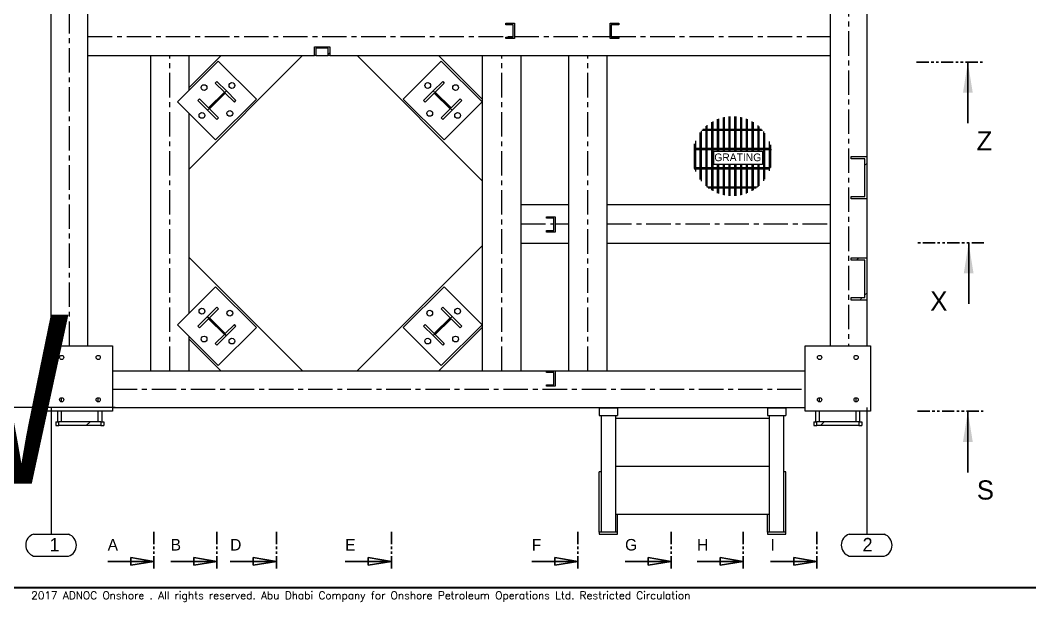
# Model space of a CAD drawing. Header units: millimetres. Extents: x 0 to 16187, y -20471 to 6290.
# Drawn here: x 10849 to 11374, y 5088 to 5391 of the extents above; entities that cross this region are included whole.
import ezdxf
from ezdxf.enums import TextEntityAlignment as Align

# ---------------------------------------------------------------- set-up
doc = ezdxf.new("R2018")
doc.units = ezdxf.units.MM
doc.linetypes.add('CENTERX2', pattern=[20.32, 12.7, -2.54, 2.54, -2.54])
doc.linetypes.add('PHANTOM', pattern=[12.7, 6.35, -1.27, 1.27, -1.27, 1.27, -1.27])
doc.layers.add('BORDER1', color=3, linetype='Continuous')
doc.layers.add('BORDER2', color=7, linetype='Continuous')
doc.styles.add('ROMANC', font='ROMANC', dxfattribs={"height": 5})
doc.styles.add('ROMAND-1', font='ic-romand.shx')
doc.styles.add('ROMANS', font='ROMANS.shx', dxfattribs={"width": 0.8})
doc.styles.add('ROMANT', font='ROMANT', dxfattribs={"height": 4})
pattern_1 = [(135, (9158.65, 1995.406), (-11.22532, -11.22532), [])]
pattern_2 = [(45, (9158.65, 1995.406), (-11.22532, 11.22532), [])]

# ---------------------------------------------------------------- blocks, each defined once
blk = doc.blocks.new('*U609')
at = {"layer": 'BORDER1', "color": 154, "true_color": 0x1859a9, "const_width": 1}
blk.add_lwpolyline([(1.81, 811), (1144, 811), (1144, 0), (0, 0), (0, 811)], close=True, dxfattribs=at)
at = {"layer": 'BORDER2', "color": 154, "true_color": 0x1859a9, "style": 'ROMANS'}
blk.add_text('2017 ADNOC Onshore . All rights reserved. Abu Dhabi Company for Onshore Petroleum Operations Ltd. Restricted Circulation', height=4, dxfattribs=at).set_placement((489.5, -2), align=Align.TOP_CENTER)
at = {"layer": 'BORDER2', "flags": 8}
for tag, height, style, p in [('REV-A', 3.24, 'ROMANS', (986.93, 140.25)), ('RE-A', 8.06, 'ROMANT', (1084.63, 7.17))]:
    blk.add_attdef(tag, text='', height=height, dxfattribs=dict(at, style=style)).set_placement(p, align=Align.CENTER)
at = {"layer": 'BORDER2', "style": 'ROMANS', "width": 3.830216}
blk.add_attdef('DATE-A', text='', height=3.24, dxfattribs=at).set_placement((995.51, 140.25), (1008.51, 140.25), align=Align.FIT)
at = {"layer": 'BORDER2'}
for tag, height, style, p in [('DRN-A', 3.24, 'ROMANS', (1018.38, 140.25)), ('CHD-A', 3.24, 'ROMANS', (1032.35, 140.25)), ('APD-A', 3.24, 'ROMANS', (1046.64, 140.25)), ('CONS_CONT_VEND', 4.2, 'ROMANC', (1061.39, 72.83))]:
    blk.add_attdef(tag, text='', height=height, dxfattribs=dict(at, style=style)).set_placement(p, align=Align.CENTER)
at = {"layer": 'BORDER2', "style": 'ROMANS', "width": 0.8}
for tag, p, height in [('1:X', (997.23, 122.55), 3.5), ('LOC', (1042.74, 122.55), 3.5), ('PROJ_NO', (1118.64, 122.55), 3.5), ('CONS_DRG_NO', (1011, 63), 3)]:
    blk.add_attdef(tag, p, '', height=height, dxfattribs=at)
at = {"layer": 'BORDER2', "lineweight": 30, "width": 0.8, "flags": 104}
blk.add_attdef('COMMENTS-A', text='', height=2.2, dxfattribs=at).set_placement((1055.21, 142.07), align=Align.MIDDLE_LEFT)
at = {"layer": 'BORDER2', "style": 'ROMANS', "width": 0.8}
for tag, p in [('PROJECT_TITLE_1', (1061.07, 55.35)), ('PROJECT_TITLE_2', (1061.07, 49.3))]:
    blk.add_attdef(tag, text='', height=3.5, dxfattribs=at).set_placement(p, align=Align.MIDDLE)
at = {"layer": 'BORDER2', "style": 'ROMANT', "width": 0.8}
for tag, p in [('DRG_TITLE_1', (1061.07, 36.31)), ('DRG_TITLE_2', (1061.07, 28.31)), ('DRG_TITLE_3', (1061.07, 20.31))]:
    blk.add_attdef(tag, text='', height=5, dxfattribs=at).set_placement(p, align=Align.CENTER)
at = {"layer": 'BORDER2', "style": 'ROMANT'}
for tag, p in [('AR', (995, 7.17)), ('PA', (1011.74, 7.17)), ('DC', (1028.45, 7.17)), ('TS', (1120.84, 7.17))]:
    blk.add_attdef(tag, p, '', height=8.06, dxfattribs=at)
for tag, p in [('SRNO', (1074.7, 7.17)), ('SH', (1115.8, 7.18))]:
    blk.add_attdef(tag, text='', height=8.06, dxfattribs=at).set_placement(p, align=Align.RIGHT)
at = {"layer": 'BORDER2', "style": 'ROMANS', "flags": 2}
blk.add_attdef('TB_VERSION', text='', height=2, dxfattribs=at).set_placement((1, -1), align=Align.TOP_LEFT)
blk = doc.blocks.new('_Closed')
at = {"color": 0, "linetype": 'ByBlock', "lineweight": -2}
for p, q in [((-1, 0.166667), (0, 0)), ((-1, 0.166667), (-1, -0.166667)), ((0, 0), (-1, -0.166667)), ((0, 0), (-1, 0))]:
    blk.add_line(p, q, dxfattribs=at)
blk = doc.blocks.new('A$7E931815294F9')
at = {"color": 1}
blk.add_line((13.2, 77.36), (13.2, 11.43), dxfattribs=at)
at = {"color": 1, "ltscale": 0.2}
blk.add_line((4.15, 11.48), (22.25, 11.39), dxfattribs=at)
at = {"color": 1, "linetype": 'Continuous', "lineweight": 25}
blk.add_line((4.14, 0.09), (22.29, 0.01), dxfattribs=at)
at = {"color": 1, "ltscale": 0.2}
for centre, radius, start, end in [((5.98, 5.79), 5.98, 107.869, 252.0246), ((20.4, 5.69), 5.99, 287.9651, 71.9697)]:
    blk.add_arc(centre, radius, start, end, dxfattribs=at)
at = {"color": 1, "linetype": 'Continuous', "lineweight": 25}
blk.add_text('1', height=7, rotation=359.9537, dxfattribs=at).set_placement((12.44, 2.5))
blk = doc.blocks.new('A$7E9318152A351E9')
at = {"color": 1}
blk.add_line((13.2, 77.36), (13.2, 11.43), dxfattribs=at)
at = {"color": 1, "ltscale": 0.2}
blk.add_line((4.15, 11.48), (22.25, 11.39), dxfattribs=at)
at = {"color": 1, "linetype": 'Continuous', "lineweight": 25}
blk.add_line((4.14, 0.09), (22.29, 0.01), dxfattribs=at)
at = {"color": 1, "ltscale": 0.2}
for centre, radius, start, end in [((5.98, 5.79), 5.98, 107.869, 252.0246), ((20.4, 5.69), 5.99, 287.9651, 71.9697)]:
    blk.add_arc(centre, radius, start, end, dxfattribs=at)
at = {"color": 1, "linetype": 'Continuous', "lineweight": 25}
blk.add_text('2', height=7, rotation=359.9537, dxfattribs=at).set_placement((11.06, 2.5))
blk = doc.blocks.new('A$7E931B162A31DD')
at = {"color": 1, "ltscale": 0.2}
blk.add_line((4.15, 11.48), (22.25, 11.39), dxfattribs=at)
at = {"color": 1}
blk.add_line((131.63, 5.69), (26.39, 5.69), dxfattribs=at)
at = {"color": 1, "linetype": 'Continuous', "lineweight": 25}
blk.add_line((4.14, 0.09), (22.29, 0.01), dxfattribs=at)
at = {"color": 1, "ltscale": 0.2}
for centre, radius, start, end in [((5.98, 5.79), 5.98, 107.869, 252.0246), ((20.4, 5.69), 5.99, 287.9651, 71.9697)]:
    blk.add_arc(centre, radius, start, end, dxfattribs=at)
at = {"color": 1, "linetype": 'Continuous', "lineweight": 25}
blk.add_text('A', height=7, rotation=359.9537, dxfattribs=at).set_placement((10.1, 2.5))
blk = doc.blocks.new('A$7E931B17221C3')
for p, q in [((9, 38.42), (9, 2.96)), ((9.6, 38.76), (9.6, 2.61)), ((12, 39.91), (12, 23.32)), ((12.6, 40.14), (12.6, 23.32)), ((15, 40.86), (15, 23.32)), ((15.6, 40.99), (15.6, 23.32)), ((18, 41.33), (18, 23.32)), ((18.6, 41.38), (18.6, 23.32)), ((21, 41.37), (21, 23.32)), ((21.6, 41.32), (21.6, 23.32)), ((24, 40.96), (24, 23.32)), ((24.6, 40.82), (24.6, 23.32)), ((27, 40.09), (27, 23.32)), ((27.6, 39.85), (27.6, 23.32)), ((30, 38.68), (30, 23.32)), ((30.6, 38.32), (30.6, 23.32)), ((3, 32.92), (3, 8.46)), ((3.6, 33.7), (3.6, 7.68)), ((3.98, 34.15), (35.47, 34.15)), ((4.51, 34.75), (34.94, 34.75)), ((6, 36.21), (6, 5.17)), ((6.6, 36.72), (6.6, 4.66)), ((33, 36.59), (33, 23.32)), ((33.6, 36.07), (33.6, 23.32)), ((36, 33.51), (36, 7.87)), ((36.6, 32.71), (36.6, 8.67)), ((0, 27.03), (0, 14.34)), ((0.6, 28.66), (0.6, 12.72)), ((39, 28.28), (39, 13.09)), ((39.6, 26.53), (39.6, 14.84)), ((0, 24.75), (40.04, 24.75)), ((0, 24.15), (40.15, 24.15)), ((12, 16.28), (12, 1.46)), ((12.6, 16.28), (12.6, 1.23)), ((15, 16.28), (15, 0.52)), ((15.6, 16.28), (15.6, 0.38)), ((18, 16.28), (18, 0.04)), ((18.6, 16.28), (18.6, 0)), ((21, 16.28), (21, 0.01)), ((21.6, 16.28), (21.6, 0.05)), ((24, 16.28), (24, 0.42)), ((24.6, 16.28), (24.6, 0.55)), ((27, 16.28), (27, 1.29)), ((27.6, 16.28), (27.6, 1.53)), ((30, 16.28), (30, 2.7)), ((30.6, 16.28), (30.6, 3.05)), ((33, 16.28), (33, 4.78)), ((33.6, 16.28), (33.6, 5.3)), ((0, 14.75), (39.57, 14.75)), ((0.06, 14.15), (39.38, 14.15)), ((6.48, 4.75), (32.96, 4.75)), ((7.24, 4.15), (32.21, 4.15))]:
    blk.add_line(p, q)
blk.add_lwpolyline([(10.27, 23.32), (35.57, 23.32), (35.57, 16.28), (10.27, 16.28)], close=True)
at = {"color": 2, "style": 'ROMAND-1'}
blk.add_text('GRATING', height=4, dxfattribs=at).set_placement((10.45, 18.07))

msp = doc.modelspace()

# ---------------------------------------------------------------- hatches: boundary and pattern name
at = {"linetype": 'Continuous', "lineweight": 18}
h = msp.add_hatch(dxfattribs=at)
h.set_pattern_fill('ANSI31', scale=5, style=0)
h.set_pattern_definition(pattern_2)
h.paths.add_polyline_path([(11156.08437, 5389.14435), (11156.08437, 5381.14435), (11160.58437, 5381.14435), (11160.58437, 5381.94435), (11156.68437, 5381.94435), (11156.68437, 5388.34435), (11160.58437, 5388.34435), (11160.58437, 5389.14435)], flags=0)
h = msp.add_hatch(dxfattribs=at)
h.set_pattern_fill('ANSI31', scale=5, style=0)
h.set_pattern_definition(pattern_2)
h.paths.add_polyline_path([(11010.38437, 5376.74435), (11002.38437, 5376.74435), (11002.38437, 5372.24435), (11003.18437, 5372.24435), (11003.18437, 5376.14435), (11009.58437, 5376.14435), (11009.58437, 5372.24435), (11010.38437, 5372.24435)], flags=0)
h = msp.add_hatch(dxfattribs=at)
h.set_pattern_fill('ANSI31', scale=5, angle=90, style=0)
h.set_pattern_definition(pattern_1)
h.paths.add_polyline_path([(10950.86087, 5357.97029), (10955.56313, 5353.26803), (10947.36069, 5345.06559), (10942.65843, 5349.76785), (10941.8099, 5348.91932), (10946.75965, 5343.96957), (10956.65914, 5353.86907), (10951.70939, 5358.81881)], flags=0)
h = msp.add_hatch(dxfattribs=at)
h.set_pattern_fill('ANSI31', scale=5, style=0)
h.set_pattern_definition(pattern_2)
h.paths.add_polyline_path([(11074.00909, 5343.96957), (11064.1096, 5353.86907), (11059.15985, 5348.91932), (11060.00838, 5348.07079), (11064.71064, 5352.77305), (11072.91308, 5344.57061), (11068.21082, 5339.86835), (11069.05934, 5339.01982)], flags=0)
h = msp.add_hatch(dxfattribs=at)
h.set_pattern_fill('ANSI31', scale=5, style=0)
h.set_pattern_definition(pattern_2)
h.paths.add_polyline_path([(11289.48437, 5297.74435), (11289.48437, 5319.74435), (11281.48437, 5319.74435), (11281.48437, 5318.49435), (11288.58437, 5318.49435), (11288.58437, 5298.99435), (11281.48437, 5298.99435), (11281.48437, 5297.74435)], flags=0)
h = msp.add_hatch(dxfattribs=at)
h.set_pattern_fill('ANSI31', scale=5, style=0)
h.set_pattern_definition(pattern_2)
h.paths.add_polyline_path([(11127.48437, 5280.44435), (11127.48437, 5288.44435), (11122.98437, 5288.44435), (11122.98437, 5287.64435), (11126.88437, 5287.64435), (11126.88437, 5281.24435), (11122.98437, 5281.24435), (11122.98437, 5280.44435)], flags=0)
h = msp.add_hatch(dxfattribs=at)
h.set_pattern_fill('ANSI31', scale=5, style=0)
h.set_pattern_definition(pattern_2)
h.paths.add_polyline_path([(11289.48437, 5245.14435), (11289.48437, 5267.14435), (11281.48437, 5267.14435), (11281.48437, 5265.89435), (11288.58437, 5265.89435), (11288.58437, 5246.39435), (11281.48437, 5246.39435), (11281.48437, 5245.14435)], flags=0)
h = msp.add_hatch(dxfattribs=at)
h.set_pattern_fill('ANSI31', scale=5, style=0)
h.set_pattern_definition(pattern_2)
h.paths.add_polyline_path([(10946.75965, 5236.51912), (10956.65914, 5226.61962), (10961.60889, 5231.56937), (10960.76036, 5232.4179), (10956.0581, 5227.71564), (10947.85566, 5235.91808), (10952.55792, 5240.62034), (10951.70939, 5241.46887)], flags=0)
h = msp.add_hatch(dxfattribs=at)
h.set_pattern_fill('ANSI31', scale=5, angle=90, style=0)
h.set_pattern_definition(pattern_1)
h.paths.add_polyline_path([(10942.65843, 5230.72084), (10947.36069, 5235.4231), (10955.56313, 5227.22066), (10950.86087, 5222.5184), (10951.70939, 5221.66988), (10956.65914, 5226.61962), (10946.75965, 5236.51912), (10941.8099, 5231.56937)], flags=0)
h = msp.add_hatch(dxfattribs=at)
h.set_pattern_fill('ANSI31', scale=5, angle=90, style=0)
h.set_pattern_definition(pattern_1)
h.paths.add_polyline_path([(11069.90787, 5222.5184), (11065.20561, 5227.22066), (11073.40805, 5235.4231), (11078.11031, 5230.72084), (11078.95884, 5231.56937), (11074.00909, 5236.51912), (11064.1096, 5226.61962), (11069.05934, 5221.66988)], flags=0)
h = msp.add_hatch(dxfattribs=at)
h.set_pattern_fill('ANSI31', scale=5, style=0)
h.set_pattern_definition(pattern_2)
h.paths.add_polyline_path([(10869.53073, 5181.81435), (10869.53073, 5179.81435), (10891.43801, 5179.81435), (10891.43801, 5181.81435)], flags=0)
h = msp.add_hatch(dxfattribs=at)
h.set_pattern_fill('ANSI31', scale=5, style=0)
h.set_pattern_definition(pattern_2)
h.paths.add_polyline_path([(11263.53073, 5181.81435), (11263.53073, 5179.81435), (11285.43801, 5179.81435), (11285.43801, 5181.81435)], flags=0)

# ---------------------------------------------------------------- linework, layer by layer
at = {"color": 7, "linetype": 'Continuous', "lineweight": 25}
for p, q in [((10865.48437, 5221.24435), (10865.48437, 5405.24435)), ((10884.52437, 5221.24435), (10884.52437, 5405.24435)), ((11270.44437, 5405.24435), (11270.44437, 5221.24435)), ((11289.48437, 5405.24435), (11289.48437, 5319.74435)), ((10884.52437, 5382.24435), (10884.52437, 5392.24435)), ((11270.44437, 5392.24435), (11270.44437, 5382.24435)), ((11101.88437, 5389.14435), (11106.38437, 5389.14435)), ((11101.88437, 5388.34435), (11101.88437, 5389.14435)), ((11105.78437, 5388.34435), (11101.88437, 5388.34435)), ((11105.78437, 5381.94435), (11105.78437, 5388.34435)), ((11106.38437, 5389.14435), (11106.38437, 5381.14435)), ((11156.08437, 5389.14435), (11160.58437, 5389.14435)), ((11156.08437, 5381.14435), (11156.08437, 5389.14435)), ((11156.68437, 5388.34435), (11156.68437, 5381.94435)), ((11160.58437, 5388.34435), (11156.68437, 5388.34435)), ((11160.58437, 5389.14435), (11160.58437, 5388.34435)), ((10884.52437, 5372.24435), (10884.52437, 5382.24435)), ((11101.88437, 5381.14435), (11101.88437, 5381.94435)), ((11101.88437, 5381.94435), (11105.78437, 5381.94435)), ((11106.38437, 5381.14435), (11101.88437, 5381.14435)), ((11160.58437, 5381.14435), (11156.08437, 5381.14435)), ((11156.68437, 5381.94435), (11160.58437, 5381.94435)), ((11160.58437, 5381.94435), (11160.58437, 5381.14435)), ((11270.44437, 5382.24435), (11270.44437, 5372.24435)), ((11002.38437, 5376.74435), (11010.38437, 5376.74435)), ((11002.38437, 5372.24435), (11002.38437, 5376.74435)), ((11009.58437, 5376.14435), (11003.18437, 5376.14435)), ((11003.18437, 5376.14435), (11003.18437, 5372.24435)), ((11009.58437, 5372.24435), (11009.58437, 5376.14435)), ((11010.38437, 5376.74435), (11010.38437, 5372.24435)), ((10884.52437, 5372.24435), (11002.38437, 5372.24435)), ((10917.28437, 5372.24435), (10927.28437, 5372.24435)), ((10917.28437, 5208.28435), (10917.28437, 5372.24435)), ((10927.28437, 5372.24435), (10937.28437, 5372.24435)), ((10952.4165, 5369.42542), (10931.2033, 5348.21221)), ((10937.28437, 5355.7075), (10953.82122, 5372.24435)), ((10937.28437, 5313.28109), (10996.24762, 5372.24435)), ((10937.28437, 5354.29328), (10937.28437, 5372.24435)), ((10972.21549, 5349.62643), (10952.4165, 5369.42542)), ((10953.82122, 5372.24435), (10996.24762, 5372.24435)), ((11003.18437, 5372.24435), (11002.38437, 5372.24435)), ((11003.18437, 5372.24435), (11009.58437, 5372.24435)), ((11010.38437, 5372.24435), (11009.58437, 5372.24435)), ((11010.38437, 5372.24435), (11270.44437, 5372.24435)), ((11024.52111, 5372.24435), (11089.78437, 5306.98109)), ((11024.52111, 5372.24435), (11066.94752, 5372.24435)), ((11068.35224, 5369.42542), (11048.55325, 5349.62643)), ((11066.94752, 5372.24435), (11089.78437, 5349.4075)), ((11089.56544, 5348.21221), (11068.35224, 5369.42542)), ((11089.78437, 5208.28435), (11089.78437, 5372.24435)), ((11089.78437, 5372.24435), (11099.78437, 5372.24435)), ((11099.78437, 5372.24435), (11109.78437, 5372.24435)), ((11109.78437, 5208.28435), (11109.78437, 5372.24435)), ((11134.58437, 5208.28435), (11134.58437, 5372.24435)), ((11134.58437, 5372.24435), (11144.58437, 5372.24435)), ((11144.58437, 5372.24435), (11154.58437, 5372.24435)), ((11154.58437, 5208.28435), (11154.58437, 5372.24435)), ((10950.86087, 5357.97029), (10951.70939, 5358.81881)), ((10951.70939, 5358.81881), (10956.65914, 5353.86907)), ((11064.1096, 5353.86907), (11069.05934, 5358.81881)), ((11069.05934, 5358.81881), (11069.90787, 5357.97029)), ((10937.28437, 5354.29328), (10937.28437, 5355.7075)), ((10956.65914, 5353.86907), (10946.75965, 5343.96957)), ((10955.56313, 5353.26803), (10950.86087, 5357.97029)), ((10961.60889, 5348.91932), (10956.65914, 5353.86907)), ((11064.1096, 5353.86907), (11059.15985, 5348.91932)), ((11074.00909, 5343.96957), (11064.1096, 5353.86907)), ((11069.90787, 5357.97029), (11065.20561, 5353.26803)), ((10931.2033, 5348.21221), (10951.00229, 5328.41322)), ((10941.8099, 5348.91932), (10942.65843, 5349.76785)), ((10946.75965, 5343.96957), (10941.8099, 5348.91932)), ((10942.65843, 5349.76785), (10947.36069, 5345.06559)), ((10947.36069, 5345.06559), (10955.56313, 5353.26803)), ((10947.85566, 5344.57061), (10956.0581, 5352.77305)), ((10951.00229, 5328.41322), (10972.21549, 5349.62643)), ((10956.0581, 5352.77305), (10960.76036, 5348.07079)), ((10960.76036, 5348.07079), (10961.60889, 5348.91932)), ((11048.55325, 5349.62643), (11069.76645, 5328.41322)), ((11059.15985, 5348.91932), (11060.00838, 5348.07079)), ((11060.00838, 5348.07079), (11064.71064, 5352.77305)), ((11064.71064, 5352.77305), (11072.91308, 5344.57061)), ((11065.20561, 5353.26803), (11073.40805, 5345.06559)), ((11069.76645, 5328.41322), (11089.56544, 5348.21221)), ((11073.40805, 5345.06559), (11078.11031, 5349.76785)), ((11078.95884, 5348.91932), (11074.00909, 5343.96957)), ((11078.11031, 5349.76785), (11078.95884, 5348.91932)), ((11089.78437, 5306.98109), (11089.78437, 5349.4075)), ((10946.75965, 5343.96957), (10951.70939, 5339.01982)), ((10952.55792, 5339.86835), (10947.85566, 5344.57061)), ((11072.91308, 5344.57061), (11068.21082, 5339.86835)), ((11069.05934, 5339.01982), (11074.00909, 5343.96957)), ((10937.28437, 5313.28109), (10937.28437, 5342.13114)), ((10937.28437, 5238.35755), (10937.28437, 5342.13114)), ((10951.70939, 5339.01982), (10952.55792, 5339.86835)), ((11068.21082, 5339.86835), (11069.05934, 5339.01982)), ((11281.48437, 5318.49435), (11281.48437, 5319.74435)), ((11281.48437, 5319.74435), (11289.48437, 5319.74435)), ((11288.58437, 5318.49435), (11281.48437, 5318.49435)), ((11288.58437, 5298.99435), (11288.58437, 5318.49435)), ((11289.48437, 5319.74435), (11289.48437, 5297.74435)), ((11281.48437, 5297.74435), (11281.48437, 5298.99435)), ((11281.48437, 5298.99435), (11288.58437, 5298.99435)), ((11289.48437, 5297.74435), (11281.48437, 5297.74435)), ((11289.48437, 5297.74435), (11289.48437, 5267.14435)), ((11109.78437, 5284.74435), (11109.78437, 5294.74435)), ((11109.78437, 5294.74435), (11134.58437, 5294.74435)), ((11134.58437, 5284.74435), (11134.58437, 5294.74435)), ((11154.58437, 5284.74435), (11154.58437, 5294.74435)), ((11154.58437, 5294.74435), (11270.44437, 5294.74435)), ((11270.44437, 5294.74435), (11270.44437, 5284.74435)), ((11122.98437, 5287.64435), (11122.98437, 5288.44435)), ((11122.98437, 5288.44435), (11127.48437, 5288.44435)), ((11126.88437, 5287.64435), (11122.98437, 5287.64435)), ((11126.88437, 5281.24435), (11126.88437, 5287.64435)), ((11127.48437, 5288.44435), (11127.48437, 5280.44435)), ((11109.78437, 5274.74435), (11109.78437, 5284.74435)), ((11122.98437, 5280.44435), (11122.98437, 5281.24435)), ((11122.98437, 5281.24435), (11126.88437, 5281.24435)), ((11127.48437, 5280.44435), (11122.98437, 5280.44435)), ((11127.48437, 5284.74435), (11134.58437, 5284.74435)), ((11134.58437, 5274.74435), (11134.58437, 5284.74435)), ((11154.58437, 5274.74435), (11154.58437, 5284.74435)), ((11270.44437, 5284.74435), (11270.44437, 5274.74435)), ((11109.78437, 5274.74435), (11134.58437, 5274.74435)), ((11154.58437, 5274.74435), (11270.44437, 5274.74435)), ((11089.78437, 5273.5076), (11024.56111, 5208.28435)), ((11089.78437, 5231.08119), (11089.78437, 5273.5076)), ((10937.28437, 5238.35755), (10937.28437, 5267.2076)), ((10996.20762, 5208.28435), (10937.28437, 5267.2076)), ((11281.48437, 5267.14435), (11289.48437, 5267.14435)), ((11281.48437, 5265.89435), (11281.48437, 5267.14435)), ((11288.58437, 5265.89435), (11281.48437, 5265.89435)), ((11288.58437, 5246.39435), (11288.58437, 5265.89435)), ((11289.48437, 5267.14435), (11289.48437, 5245.14435)), ((10951.00229, 5252.07547), (10931.2033, 5232.27648)), ((10972.21549, 5230.86226), (10951.00229, 5252.07547)), ((11069.76645, 5252.07547), (11048.55325, 5230.86226)), ((11089.56544, 5232.27648), (11069.76645, 5252.07547)), ((11281.48437, 5245.14435), (11281.48437, 5246.39435)), ((11281.48437, 5246.39435), (11288.58437, 5246.39435)), ((11289.48437, 5245.14435), (11281.48437, 5245.14435)), ((11289.48437, 5245.14435), (11289.48437, 5221.24435)), ((10951.70939, 5241.46887), (10946.75965, 5236.51912)), ((10947.85566, 5235.91808), (10952.55792, 5240.62034)), ((10952.55792, 5240.62034), (10951.70939, 5241.46887)), ((11069.05934, 5241.46887), (11068.21082, 5240.62034)), ((11068.21082, 5240.62034), (11072.91308, 5235.91808)), ((11074.00909, 5236.51912), (11069.05934, 5241.46887)), ((10941.8099, 5231.56937), (10946.75965, 5236.51912)), ((10947.36069, 5235.4231), (10942.65843, 5230.72084)), ((10946.75965, 5236.51912), (10956.65914, 5226.61962)), ((10955.56313, 5227.22066), (10947.36069, 5235.4231)), ((10956.0581, 5227.71564), (10947.85566, 5235.91808)), ((11064.1096, 5226.61962), (11074.00909, 5236.51912)), ((11072.91308, 5235.91808), (11064.71064, 5227.71564)), ((11073.40805, 5235.4231), (11065.20561, 5227.22066)), ((11078.11031, 5230.72084), (11073.40805, 5235.4231)), ((11074.00909, 5236.51912), (11078.95884, 5231.56937)), ((10931.2033, 5232.27648), (10952.4165, 5211.06327)), ((10942.65843, 5230.72084), (10941.8099, 5231.56937)), ((10952.4165, 5211.06327), (10972.21549, 5230.86226)), ((10960.76036, 5232.4179), (10956.0581, 5227.71564)), ((10956.65914, 5226.61962), (10961.60889, 5231.56937)), ((10961.60889, 5231.56937), (10960.76036, 5232.4179)), ((11048.55325, 5230.86226), (11068.35224, 5211.06327)), ((11060.00838, 5232.4179), (11059.15985, 5231.56937)), ((11059.15985, 5231.56937), (11064.1096, 5226.61962)), ((11064.71064, 5227.71564), (11060.00838, 5232.4179)), ((11089.78437, 5231.08119), (11066.98752, 5208.28435)), ((11068.35224, 5211.06327), (11089.56544, 5232.27648)), ((11078.95884, 5231.56937), (11078.11031, 5230.72084)), ((10937.28437, 5224.78119), (10937.28437, 5226.19541)), ((10937.28437, 5208.28435), (10937.28437, 5226.19541)), ((10953.78122, 5208.28435), (10937.28437, 5224.78119)), ((10950.86087, 5222.5184), (10955.56313, 5227.22066)), ((10951.70939, 5221.66988), (10950.86087, 5222.5184)), ((10956.65914, 5226.61962), (10951.70939, 5221.66988)), ((11069.05934, 5221.66988), (11064.1096, 5226.61962)), ((11065.20561, 5227.22066), (11069.90787, 5222.5184)), ((11069.90787, 5222.5184), (11069.05934, 5221.66988)), ((10863.48437, 5221.24435), (10897.48437, 5221.24435)), ((10863.48437, 5187.24435), (10863.48437, 5221.24435)), ((10897.48437, 5221.24435), (10897.48437, 5187.24435)), ((11257.48437, 5221.24435), (11291.48437, 5221.24435)), ((11257.48437, 5187.24435), (11257.48437, 5221.24435)), ((11291.48437, 5221.24435), (11291.48437, 5187.24435)), ((10897.48437, 5208.28435), (11122.98437, 5208.28435)), ((10917.28437, 5208.28435), (10927.28437, 5208.28435)), ((10927.28437, 5208.28435), (10937.28437, 5208.28435)), ((10953.78122, 5208.28435), (10996.20762, 5208.28435)), ((11024.56111, 5208.28435), (11066.98752, 5208.28435)), ((11089.78437, 5208.28435), (11099.78437, 5208.28435)), ((11099.78437, 5208.28435), (11109.78437, 5208.28435)), ((11122.98437, 5207.48435), (11122.98437, 5208.28435)), ((11122.98437, 5208.28435), (11127.48437, 5208.28435)), ((11126.88437, 5207.48435), (11122.98437, 5207.48435)), ((11126.88437, 5201.08435), (11126.88437, 5207.48435)), ((11127.48437, 5208.28435), (11127.48437, 5200.28435)), ((11127.48437, 5208.28435), (11257.48437, 5208.28435)), ((11134.58437, 5208.28435), (11144.58437, 5208.28435)), ((11144.58437, 5208.28435), (11154.58437, 5208.28435)), ((11122.98437, 5200.28435), (11122.98437, 5201.08435)), ((11122.98437, 5201.08435), (11126.88437, 5201.08435)), ((11127.48437, 5200.28435), (11122.98437, 5200.28435)), ((10870.98437, 5192.14435), (10870.98437, 5194.34435)), ((10889.98437, 5192.14435), (10889.98437, 5194.34435)), ((11264.98437, 5192.14435), (11264.98437, 5194.34435)), ((11283.98437, 5192.14435), (11283.98437, 5194.34435)), ((10897.48437, 5187.24435), (10863.48437, 5187.24435)), ((10868.98437, 5181.81435), (10868.98437, 5187.24435)), ((10870.98437, 5181.81435), (10870.98437, 5187.24435)), ((10889.98437, 5181.81435), (10889.98437, 5187.24435)), ((10891.98437, 5181.81435), (10891.98437, 5187.24435)), ((10897.48437, 5189.24435), (11257.48437, 5189.24435)), ((11150.48437, 5189.10933), (11159.98437, 5189.10933)), ((11150.48437, 5189.10933), (11150.48437, 5185.10933)), ((11158.13437, 5189.24435), (11158.13437, 5189.10933)), ((11158.98437, 5189.24435), (11158.98437, 5189.10933)), ((11159.98437, 5189.10933), (11159.98437, 5185.10933)), ((11237.98437, 5189.10933), (11247.48437, 5189.10933)), ((11237.98437, 5189.10933), (11237.98437, 5185.10933)), ((11238.98437, 5189.10933), (11238.98437, 5189.24435)), ((11239.83437, 5189.10933), (11239.83437, 5189.24435)), ((11247.48437, 5189.10933), (11247.48437, 5185.10933)), ((11291.48437, 5187.24435), (11257.48437, 5187.24435)), ((11262.98437, 5181.81435), (11262.98437, 5187.24435)), ((11264.98437, 5181.81435), (11264.98437, 5187.24435)), ((11283.98437, 5181.81435), (11283.98437, 5187.24435)), ((11285.98437, 5181.81435), (11285.98437, 5187.24435)), ((10867.98437, 5181.81435), (10867.98437, 5179.81435)), ((10867.98437, 5181.81435), (10869.53073, 5181.81435)), ((10891.43801, 5181.81435), (10869.53073, 5181.81435)), ((10869.53073, 5179.81435), (10869.53073, 5181.81435)), ((10891.43801, 5181.81435), (10891.43801, 5179.81435)), ((10891.43801, 5181.81435), (10892.98437, 5181.81435)), ((10892.98437, 5181.81435), (10892.98437, 5179.81435)), ((11150.48437, 5185.10933), (11159.98437, 5185.10933)), ((11151.48437, 5185.10933), (11151.48437, 5124.31435)), ((11158.98437, 5185.10933), (11158.98437, 5124.31435)), ((11158.98437, 5183.66794), (11238.98437, 5183.66794)), ((11237.98437, 5185.10933), (11247.48437, 5185.10933)), ((11238.98437, 5124.31435), (11238.98437, 5185.10933)), ((11246.48437, 5124.31435), (11246.48437, 5185.10933)), ((11261.98437, 5181.81435), (11261.98437, 5179.81435)), ((11261.98437, 5181.81435), (11263.53073, 5181.81435)), ((11285.43801, 5181.81435), (11263.53073, 5181.81435)), ((11263.53073, 5179.81435), (11263.53073, 5181.81435)), ((11285.43801, 5181.81435), (11285.43801, 5179.81435)), ((11285.43801, 5181.81435), (11286.98437, 5181.81435)), ((11286.98437, 5181.81435), (11286.98437, 5179.81435)), ((10867.98437, 5179.81435), (10869.53073, 5179.81435)), ((10891.43801, 5179.81435), (10869.53073, 5179.81435)), ((10891.43801, 5179.81435), (10892.98437, 5179.81435)), ((11261.98437, 5179.81435), (11263.53073, 5179.81435)), ((11285.43801, 5179.81435), (11263.53073, 5179.81435)), ((11285.43801, 5179.81435), (11286.98437, 5179.81435)), ((11150.48437, 5124.31435), (11150.48437, 5155.81435)), ((11151.48437, 5155.81435), (11150.48437, 5155.81435)), ((11158.98437, 5158.66794), (11238.98437, 5158.66794)), ((11247.48437, 5155.81435), (11246.48437, 5155.81435)), ((11247.48437, 5124.31435), (11247.48437, 5155.81435)), ((11158.98437, 5133.66794), (11238.98437, 5133.66794)), ((11159.98437, 5124.31435), (11159.98437, 5133.66794)), ((11237.98437, 5124.31435), (11237.98437, 5133.66794)), ((11150.48437, 5124.31435), (11150.48437, 5123.31435)), ((11159.98437, 5124.31435), (11150.48437, 5124.31435)), ((11150.48437, 5123.31435), (11159.98437, 5123.31435)), ((11159.98437, 5123.31435), (11159.98437, 5124.31435)), ((11237.98437, 5124.31435), (11237.98437, 5123.31435)), ((11247.48437, 5124.31435), (11237.98437, 5124.31435)), ((11237.98437, 5123.31435), (11247.48437, 5123.31435)), ((11247.48437, 5123.31435), (11247.48437, 5124.31435))]:
    msp.add_line(p, q, dxfattribs=at)
at = {"color": 3, "linetype": 'CENTERX2'}
for p, q in [((10875.00437, 5221.24435), (10875.00437, 5405.24435)), ((11279.96437, 5405.24435), (11279.96437, 5221.24435)), ((10884.52437, 5382.24435), (11105.78437, 5382.24435)), ((11106.38437, 5382.24435), (11156.08437, 5382.24435)), ((11156.68437, 5382.24435), (11270.44437, 5382.24435)), ((10927.28437, 5208.28435), (10927.28437, 5372.24435)), ((11099.78437, 5208.28435), (11099.78437, 5372.24435)), ((11144.58437, 5208.28435), (11144.58437, 5372.24435)), ((11109.78437, 5284.74435), (11126.88437, 5284.74435)), ((11154.58437, 5284.74435), (11270.44437, 5284.74435)), ((10897.48437, 5198.76435), (11257.48437, 5198.76435))]:
    msp.add_line(p, q, dxfattribs=at)
at = {"color": 7, "linetype": 'PHANTOM', "lineweight": 35}
for p, q in [((11315.42503, 5368.82588), (11350.00987, 5368.82588)), ((11350.42885, 5274.84279), (11315.95289, 5274.84279)), ((11315.95289, 5187.24435), (11350.00987, 5187.24435)), ((10918.91829, 5124.51706), (10918.91829, 5105.15794)), ((10951.68707, 5124.51706), (10951.68707, 5105.15794)), ((10982.61312, 5124.51706), (10982.61312, 5105.15794)), ((11042.37865, 5124.51706), (11042.37865, 5105.15794)), ((11139.39237, 5124.51706), (11139.39237, 5105.15794)), ((11187.89347, 5124.51706), (11187.89347, 5105.15794)), ((11225.31359, 5124.51706), (11225.31359, 5105.15794)), ((11263.52325, 5124.51706), (11263.52325, 5105.15794))]:
    msp.add_line(p, q, dxfattribs=at)
at = {"color": 7, "linetype": 'Continuous', "lineweight": 35}
for p, q in [((11342.07237, 5337.07588), (11342.07237, 5368.82588)), ((11342.49135, 5243.09279), (11342.49135, 5274.84279)), ((11342.07237, 5155.49435), (11342.07237, 5187.24435)), ((10894.91829, 5109.15794), (10918.91829, 5109.15794)), ((10927.68707, 5109.15794), (10951.68707, 5109.15794)), ((10958.61312, 5109.15794), (10982.61312, 5109.15794)), ((11018.37865, 5109.15794), (11042.37865, 5109.15794)), ((11115.39237, 5109.15794), (11139.39237, 5109.15794)), ((11163.89347, 5109.15794), (11187.89347, 5109.15794)), ((11201.31359, 5109.15794), (11225.31359, 5109.15794)), ((11239.52325, 5109.15794), (11263.52325, 5109.15794))]:
    msp.add_line(p, q, dxfattribs=at)
msp.add_line((10918.91829, 5124.51706), (10918.91829, 5124.19765))
at = {"color": 7, "linetype": 'Continuous', "lineweight": 25}
for centre, radius in [((10944.99188, 5355.63683), 1.5), ((10959.48757, 5356.69749), 1.5), ((11061.28117, 5356.69749), 1.5), ((11075.77686, 5355.63683), 1.5), ((10958.42691, 5342.20181), 1.5), ((11062.34183, 5342.20181), 1.5), ((10943.93122, 5341.14114), 1.5), ((11076.83752, 5341.14114), 1.5), ((10943.93122, 5239.34755), 1.5), ((10958.42691, 5238.28689), 1.5), ((11062.34183, 5238.28689), 1.5), ((11076.83752, 5239.34755), 1.5), ((10944.99188, 5224.85186), 1.5), ((10959.48757, 5223.7912), 1.5), ((11061.28117, 5223.7912), 1.5), ((11075.77686, 5224.85186), 1.5), ((10870.98437, 5215.24435), 1.1), ((10889.98437, 5215.24435), 1.1), ((11264.98437, 5215.24435), 1.1), ((11283.98437, 5215.24435), 1.1), ((10870.98437, 5193.24435), 1.1), ((10889.98437, 5193.24435), 1.1), ((11264.98437, 5193.24435), 1.1), ((11283.98437, 5193.24435), 1.1)]:
    msp.add_circle(centre, radius, dxfattribs=at)
at = {"color": 7, "linetype": 'Continuous', "lineweight": 35}
for points in [[(11342.07237, 5368.82588), (11339.53237, 5352.95088), (11344.61237, 5352.95088)], [(11342.49135, 5274.84279), (11339.95135, 5258.96779), (11345.03135, 5258.96779)], [(11342.07237, 5187.24435), (11339.53237, 5171.36935), (11344.61237, 5171.36935)]]:
    msp.add_solid(points, dxfattribs=at)

# ---------------------------------------------------------------- block references
for name, p in [('A$7E931B17221C3', (11199.82053, 5299.29199)), ('A$7E931B162A31DD', (10767.25104, 5183.55287)), ('A$7E931815294F9', (10852.28287, 5111.88136)), ('A$7E9318152A351E9', (11276.28287, 5111.88136))]:
    msp.add_blockref(name, p)
at = {"color": 7, "linetype": 'Continuous', "lineweight": 35, "xscale": 12, "yscale": 12, "zscale": 2}
for p in [(10918.91829, 5109.15794), (10951.68707, 5109.15794), (10982.61312, 5109.15794), (11042.37865, 5109.15794), (11139.39237, 5109.15794), (11187.89347, 5109.15794), (11225.31359, 5109.15794), (11263.52325, 5109.15794)]:
    msp.add_blockref('_Closed', p, dxfattribs=at)
at = {"layer": 'BORDER1'}
ref = msp.add_blockref('*U609', (8846.73852, 5095.49056), dxfattribs=at)
lines = msp.add_mtext('\\W0.80000;ISSUED FOR REVIEW\\P', dxfattribs={"layer": 'BORDER2', "insert": (9901.94849, 5237.56499), "char_height": 88, "attachment_point": 1})
ref.add_attrib('COMMENTS-A', '', (9901.94849, 5237.56499), dxfattribs={"flags": 104}).embed_mtext(lines)
msp.add_blockref('*U609', (10536.99468, 5095.49056), dxfattribs=at)

# ---------------------------------------------------------------- texts
at = {"color": 7, "char_height": 10, "attachment_point": 1, "style": 'ROMAND-1'}
for s, insert in [('Z', (11346.57658, 5332.91419)), ('X', (11322.52267, 5249.61114)), ('S', (11346.72672, 5151.33266))]:
    msp.add_mtext(s, dxfattribs=dict(at, insert=insert))
at = {"color": 7, "linetype": 'Continuous', "char_height": 6, "attachment_point": 1, "style": 'ROMAND-1'}
for s, insert in [('A', (10894.91829, 5120.84223)), ('B', (10927.68707, 5120.84223)), ('D', (10958.61312, 5120.84223)), ('E', (11018.37865, 5120.84223)), ('F', (11115.39237, 5120.84223)), ('G', (11163.89347, 5120.84223)), ('H', (11201.31359, 5120.84223)), ('I', (11239.52325, 5120.84223))]:
    msp.add_mtext(s, dxfattribs=dict(at, insert=insert))

doc.saveas('drawing.dxf')
